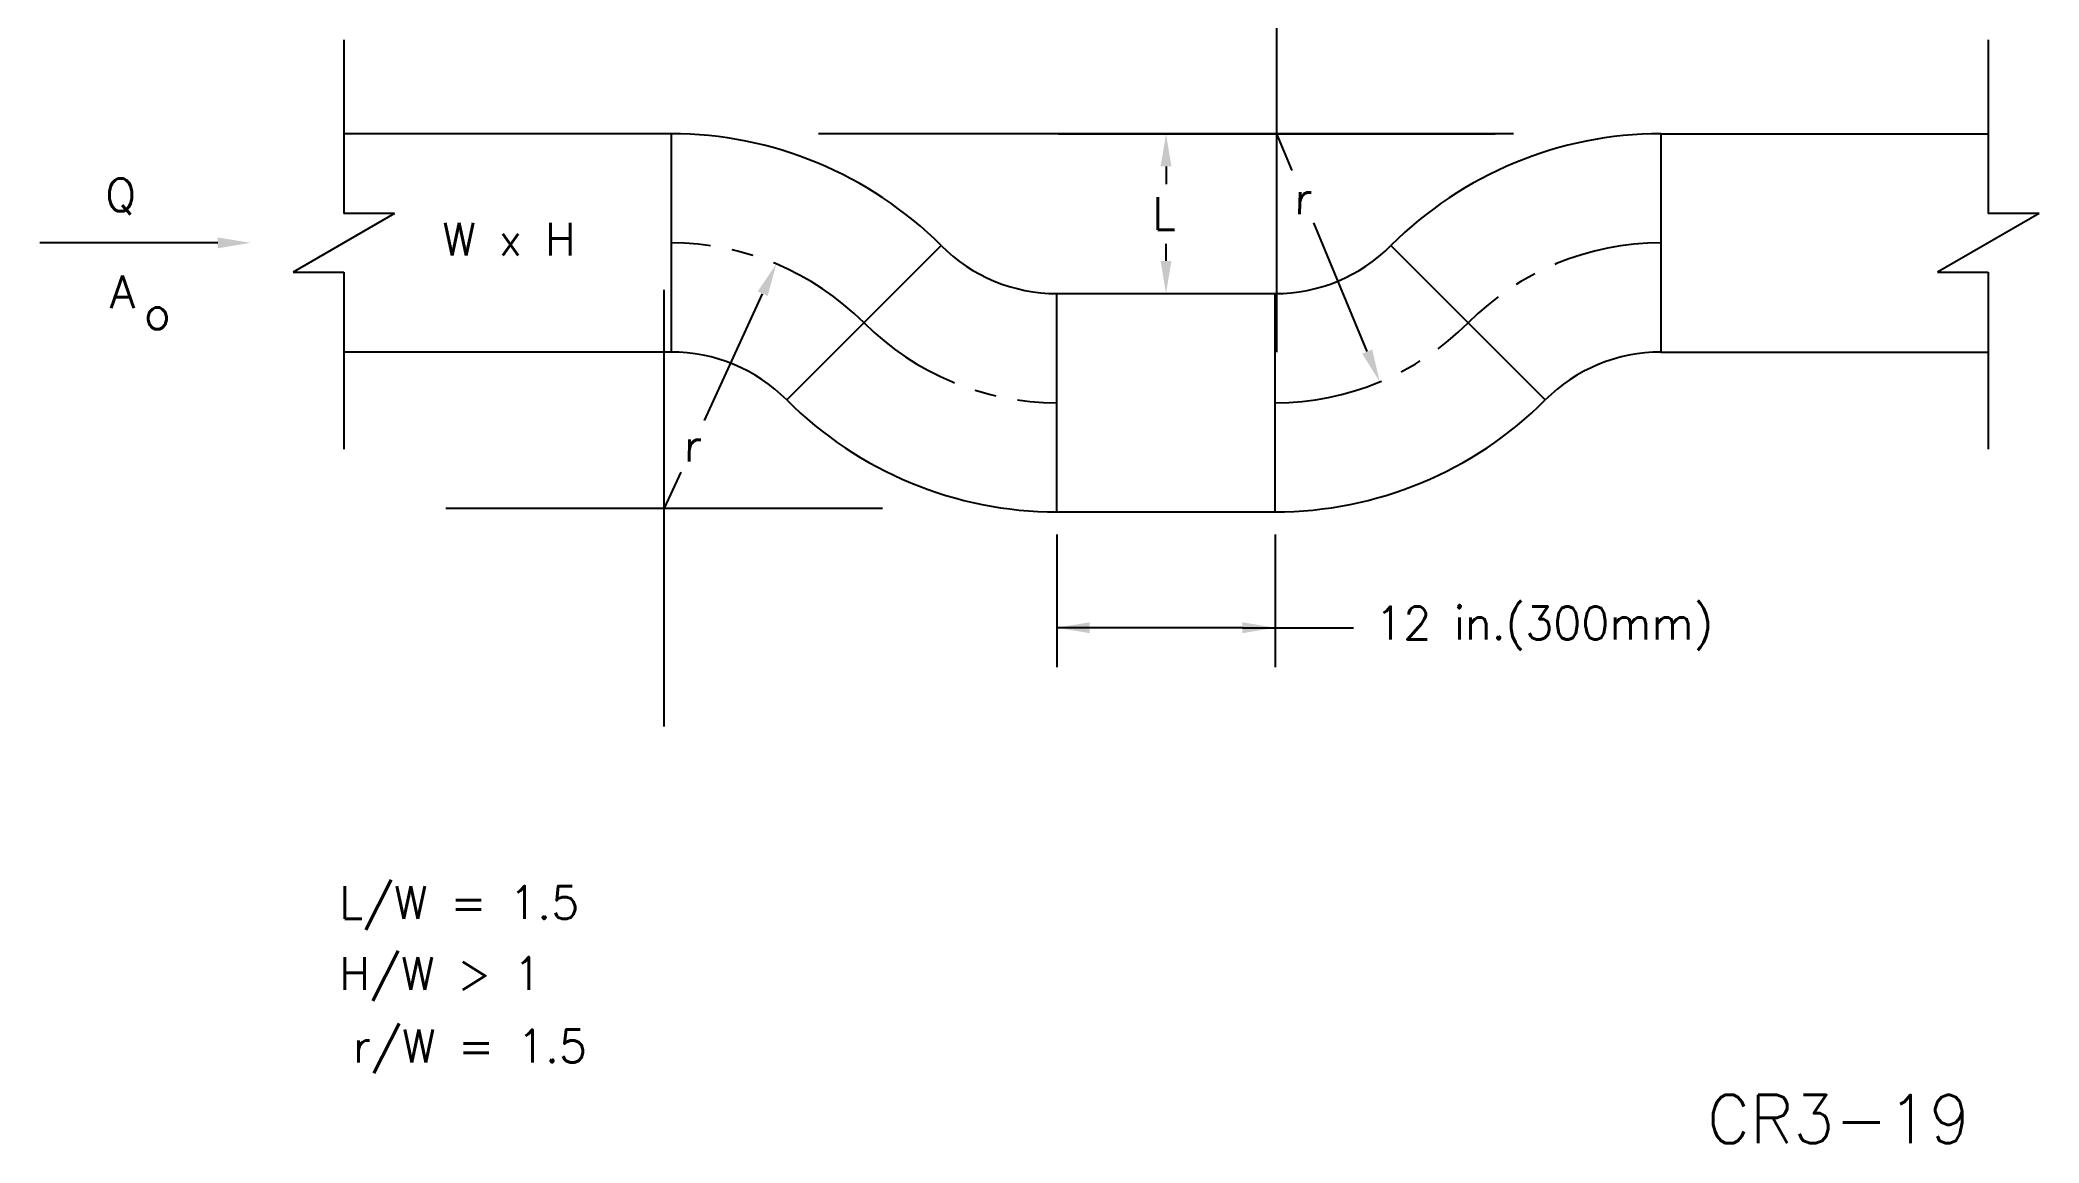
# Model space of a CAD drawing. Extents: x 0.71 to 9.87, y 1.69 to 6.75.
import ezdxf
from ezdxf.enums import TextEntityAlignment as Align

# ---------------------------------------------------------------- set-up
doc = ezdxf.new("R2010")
doc.units = 0
doc.header["$LTSCALE"] = 0.4
doc.header["$MEASUREMENT"] = 0
doc.header["$PDMODE"] = 2
doc.header["$PDSIZE"] = -2
doc.linetypes.add('CENTER', pattern=[2, 1.25, -0.25, 0.25, -0.25])
doc.layers.get('0').update_dxf_attribs({"linetype": 'CONTINUOUS'})
doc.layers.add('NUMBER', color=7, linetype='CONTINUOUS')
doc.styles.add('ROMANS', font='romans')

msp = doc.modelspace()

# ---------------------------------------------------------------- linework, layer by layer
for p, q in [((2.1056, 6.7466), (2.1056, 5.9513)), ((9.6411, 6.7466), (9.6411, 5.9513)), ((3.6056, 6.3172), (2.1056, 6.3172)), ((3.6056, 6.3172), (3.6056, 5.3172)), ((7.4659, 6.3172), (4.2808, 6.3172)), ((6.4512, 6.1487), (6.3813, 6.3172)), ((8.1411, 6.3172), (8.1411, 5.3172)), ((8.1411, 6.3172), (9.6411, 6.3172)), ((5.8734, 6.1672), (5.8734, 6.0863)), ((2.338, 5.9513), (1.8732, 5.683)), ((2.338, 5.9513), (2.1056, 5.9513)), ((6.7953, 5.3191), (6.5507, 5.9088)), ((9.8735, 5.9513), (9.4088, 5.683)), ((9.8735, 5.9513), (9.6411, 5.9513)), ((1.5283, 5.8172), (0.7137, 5.8172)), ((4.1359, 5.0975), (4.843, 5.8046)), ((5.8734, 5.7349), (5.8734, 5.8133)), ((7.6108, 5.0975), (6.9037, 5.8046)), ((1.8732, 5.683), (2.1056, 5.683)), ((2.1056, 5.683), (2.1056, 4.8726)), ((9.4088, 5.683), (9.6411, 5.683)), ((9.6411, 5.683), (9.6411, 4.8726)), ((4.0231, 5.5843), (3.7578, 5.0037)), ((5.3734, 4.5849), (5.3734, 5.5849)), ((5.3734, 5.5849), (6.3734, 5.5849)), ((6.3734, 4.5849), (6.3734, 5.5849)), ((3.6056, 5.3172), (2.1056, 5.3172)), ((8.1411, 5.3172), (9.6411, 5.3172)), ((3.6498, 4.7674), (3.574, 4.6015)), ((5.3734, 4.5849), (6.3734, 4.5849)), ((5.3734, 4.4814), (5.3734, 3.8742)), ((6.3734, 4.4814), (6.3734, 3.8742)), ((6.2234, 4.0542), (5.3734, 4.0542)), ((6.2234, 4.0542), (6.7328, 4.0542))]:
    msp.add_line(p, q)
for centre, radius, start, end in [((3.6056, 4.5672), 1.75, 45, 90), ((8.1411, 4.5672), 1.75, 90, 135), ((5.3734, 6.3349), 0.75, 225, 270), ((6.3734, 6.3349), 0.75, 270, 315), ((3.6056, 4.5672), 0.75, 45, 90), ((8.1411, 4.5672), 0.75, 90, 135), ((5.3734, 6.3349), 1.75, 225, 270), ((6.3734, 6.3349), 1.75, 270, 315)]:
    msp.add_arc(centre, radius, start, end)
at = {"linetype": 'CENTER'}
for centre, start, end in [((3.6056, 4.5672), 45, 90), ((8.1411, 4.5672), 90, 135), ((5.3734, 6.3349), 225, 270), ((6.3734, 6.3349), 270, 315)]:
    msp.add_arc(centre, 1.25, start, end, dxfattribs=at)
for p in [(6.3812, 6.3172), (3.574, 4.6015)]:
    msp.add_point(p)
for points in [[(5.8984, 6.1672), (5.8484, 6.1672), (5.8734, 6.3172)], [(1.5283, 5.8422), (1.5283, 5.7922), (1.6783, 5.8172)], [(4.0481, 5.5742), (4.0026, 5.595), (4.0877, 5.721)], [(5.8984, 5.7349), (5.8484, 5.7349), (5.8734, 5.5849)], [(6.8183, 5.3286), (6.7722, 5.3095), (6.8527, 5.1805)], [(5.5234, 4.0292), (5.5234, 4.0792), (5.3734, 4.0542)], [(6.2234, 4.0292), (6.2234, 4.0792), (6.3734, 4.0542)]]:
    msp.add_solid(points)

# ---------------------------------------------------------------- texts
at = {"style": 'ROMANS'}
for s, p in [('Q', (1.0126, 5.962)), ('L', (5.8099, 5.8764)), ('W x H', (2.5579, 5.7591)), ('A', (1.0342, 5.5183)), ('o', (1.1902, 5.4213)), ('12 in.(300mm)', (6.8317, 4.0009)), ('L/W = 1.5', (2.0853, 2.7204)), ('H/W > 1', (2.0853, 2.3954)), ('r/W = 1.5', (2.147, 2.0634))]:
    msp.add_text(s, height=0.15, dxfattribs=at).set_placement(p)
for rotation, p in [(358.75548, (6.5032, 6.0235)), (359.20481, (3.7062, 4.8907))]:
    msp.add_text('r', height=0.15, rotation=rotation, dxfattribs=at).set_placement(p, align=Align.MIDDLE)
at = {"layer": 'NUMBER', "style": 'ROMANS'}
msp.add_text('CR3-19', height=0.22, dxfattribs=at).set_placement((8.3516, 1.6938))

doc.saveas('drawing.dxf')
